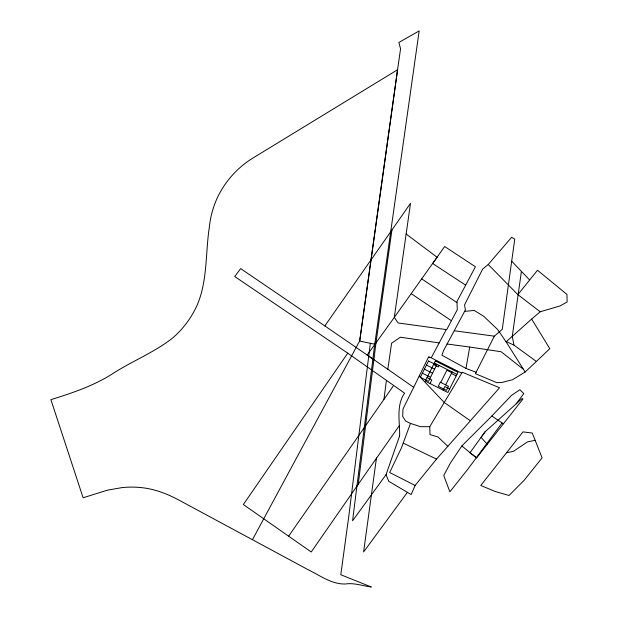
<?xml version="1.0" encoding="UTF-8"?>
<svg xmlns="http://www.w3.org/2000/svg" width="618" height="618" viewBox="0 0 618 618"><rect width="100%" height="100%" fill="white"/><g stroke="black" fill="none" stroke-linecap="round" stroke-linejoin="round"><path stroke-width="0.93" d="M370.329 343.291L348.706 516.88L340.796 574.74L371.348 586.992C362.689 585.972 354.261 582.581 345.223 584.002C331.727 584.311 320.433 575.76 308.853 570.09L178.092 499.645C167.323 493.898 155.728 489.502 143.585 487.872A91.982 91.982 0 0 0 121.653 487.656L107.254 490.221L83.113 497.768L50.9 399.653C71.85 393.11 92.893 386.103 111.611 374.369C131.464 361.306 154.114 352.662 172.808 337.876C182.889 329.162 191.008 318.309 196.655 306.242C207.81 281.46 205.276 253.395 209.355 227.107A91.433 91.433 0 0 1 217.799 196.825C225.47 181.02 237.621 167.524 252.561 158.27L397.567 69.749L400.557 48.837L398.865 42.48L419.174 30.9L374.686 344.666L352.569 520.812L386.049 474.647L399.622 435.852M347.749 353.156L234.724 276.532L240.672 268.621L324.836 325.918L391.928 230.012L375.983 342.866L358.255 484.226L311.225 551.99L243.345 504.535L347.749 353.156L404.589 393.133C395.883 405.825 399.97 421.53 399.622 435.86M376.462 457.938L363.616 551.951L407.416 492.345M383.963 399.367L386.397 380.371M521.422 271.379L512.252 336.377L513.998 345.13L536.378 361.484L549.788 348.676L531.65 319.058L540.194 311.766L560.001 305.972L567.1 302.001L566.961 294.438L537.49 270.259L517.869 294.631L540.194 311.766M536.378 361.484L525.138 371.997L516.277 377.474L512.438 379.761L501.492 382.542L496.787 382.642L475.389 373.666L494.338 336.169L502.264 329.34L514.755 239.112L511.642 237.273L488.228 264.504L482.643 269.1L464.551 304.859L465.4 309.912L443.701 350.321L441.885 355.211L465.98 368.428L476.092 372.268M359.684 341.082L397.567 69.749L359.684 341.082L374.74 344.203M374.686 344.666L394.307 317.397L410.499 203.299L390.561 231.959M386.049 474.647L388.714 481.283L411.155 494.555L415.111 485.454L436.54 459.104L499.553 387.756L462.295 372.229L429.788 426.683L420.449 426.667L410.499 423.4L405.655 421.09L402.704 416.447L402.959 409.101L413.689 387.331L387.818 369.27L391.596 343.191L400.364 337.212L439.189 342.913L446.25 329.587M465.98 368.428L469.711 347.046L501.082 351.727L523.461 369.34M415.111 485.454L389.68 472.531L401.515 447.695L410.499 423.4M413.689 387.331L428.498 357.104L430.321 357.397L461.731 373.172M430.035 383.531L431.82 379.962L427.03 377.552M439.104 365.454L438.363 366.922L433.573 364.52M440.773 382.442L446.907 370.221L451.797 372.677M443.067 390.074L444.86 386.505L449.649 388.907M445.663 384.898L452.137 371.997M465.663 285.161L475.42 266.775L444.666 246.512L394.307 317.397L398.139 322.967L446.721 329.649L457.305 309.649L456.926 301.569L465.663 285.161L432.708 263.531L437.135 257.297L406.165 234.037M439.189 342.913L431.364 357.567L428.498 357.104M252.453 539.699L359.738 340.796M516.2 403.824L523.786 393.566L519.862 389.749L511.503 395.373L491.889 415.984L461.824 445.964L450.375 463.098L443.747 475.474L449.873 491.82L468.351 468.537L502.009 423.006M356.934 486.134L399.344 425.601M288.722 536.038L393.643 385.477M487.278 444.265L522.867 399.128L522.202 398.44L485.076 431.804L481.067 437.382L487.278 444.265L476.617 457.938L461.824 445.964M485.076 431.804L470.004 452.731L476.331 457.714M375.983 342.866L367.169 355.018L373.882 359.661L324.836 325.918M531.65 319.058L506.096 341.839L525.138 371.997M506.513 452.785L513.566 451.256L527.417 441.878L535.173 440.34L542.102 457.853L524.211 480.201L509.039 495.474L495.126 491.464L480.781 485.47L522.959 431.889L532.229 433.017L535.173 440.34M464.62 311.364L474.253 310.452L483.855 316.401L497.683 329.572L506.096 341.839L505.787 341.391L513.998 345.13M447.053 344.002L469.711 347.046M454.284 330.754L494.338 336.169M403.237 443.129L436.54 459.104M434.307 363.044L456.934 374.4M451.403 373.465L456.192 375.875M426.474 365.06L434.616 369.155M424.427 369.131L432.577 373.226M422.38 373.21L430.53 377.297M503.361 423.817L491.889 415.984M421.816 278.95L456.98 302.627M411.356 293.766L451.426 320.75M372.893 358.965L387.818 369.27M470.182 420.657L444.188 402.434L419.228 376.107M447.895 446.389L438.046 437.003L429.974 434.593L429.788 426.683M488.228 264.504L517.869 294.631M511.719 261.229L529.448 279.776M428.513 360.989L420.34 377.281L428.483 381.368L436.663 365.076L428.513 360.989M435.366 360.951L425.238 381.121L447.857 392.476L457.984 372.306L435.366 360.951M440.302 382.202L438.262 386.281L446.405 390.367L448.452 386.296L440.302 382.202"/></g></svg>
